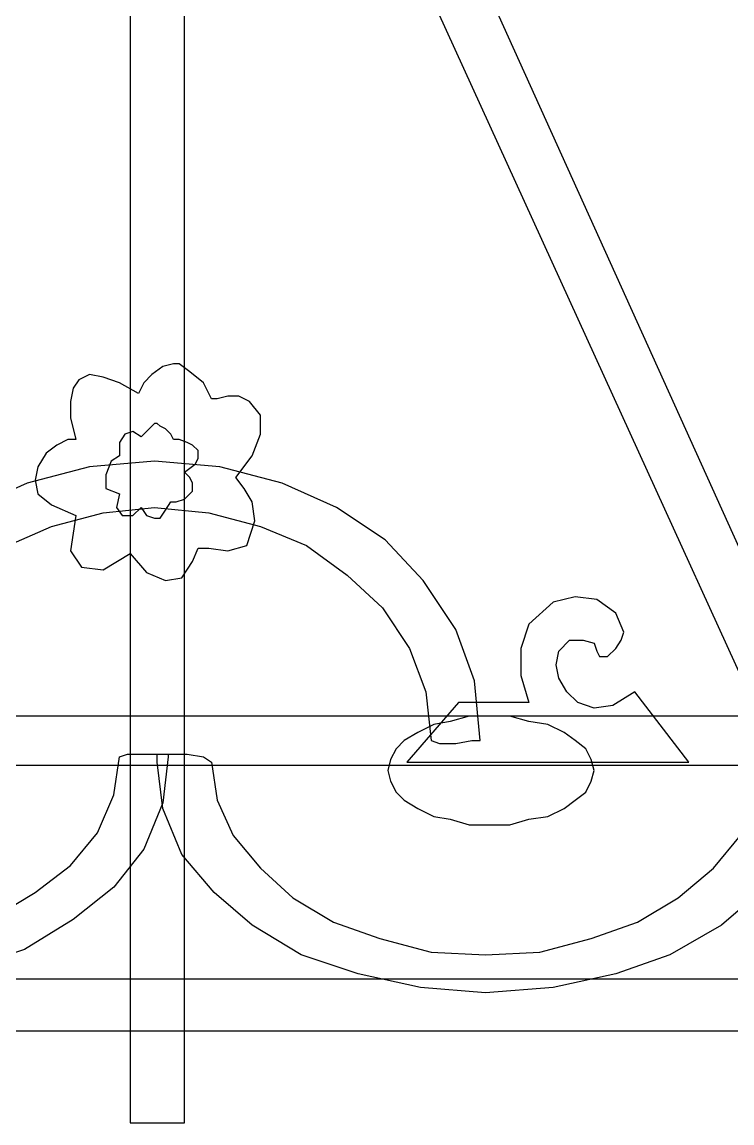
# Model space of a CAD drawing. Header units: centimetres. Extents: x -54 to 52, y -47 to 8.
# Drawn here: x -4.64 to 12.85, y -46.63 to -19.52 of the extents above; entities that cross this region are included whole.
import ezdxf

# ---------------------------------------------------------------- set-up
doc = ezdxf.new("R2010")
doc.units = ezdxf.units.CM
doc.header["$MEASUREMENT"] = 0
doc.layers.add('layer 1', color=7, linetype='Continuous')

msp = doc.modelspace()

# ---------------------------------------------------------------- linework, layer by layer
at = {"layer": 'layer 1', "color": 108}
for points, knots in [([(-1.97145, 4.92464), (-1.97145, 4.92464), (-0.63579, 4.92464), (-0.63579, 4.92464), (-0.63579, 4.92464), (-0.63579, 4.92464), (-0.63579, -46.63195), (-0.63579, -46.63195), (-0.63579, -46.63195), (-0.63579, -46.63195), (-1.97145, -46.63195), (-1.97145, -46.63195), (-1.97145, -46.63195), (-1.97145, -46.63195), (-1.97145, 4.92464), (-1.97145, 4.92464)], [0, 0, 0, 0, 0.25, 0.25, 0.25, 0.25, 0.5, 0.5, 0.5, 0.5, 0.75, 0.75, 0.75, 0.75, 1, 1, 1, 1]), ([(-1.57075, -4.69213), (-1.57075, -4.69213), (-2.83963, -4.22465), (-2.83963, -4.22465), (-2.83963, -4.22465), (-2.83963, -4.22465), (-17.66549, -36.94839), (-17.66549, -36.94839), (-17.66549, -36.94839), (-17.66549, -36.94839), (-16.39661, -37.34909), (-16.39661, -37.34909), (-16.39661, -37.34909), (-16.39661, -37.34909), (-1.57075, -4.69213), (-1.57075, -4.69213)], [0, 0, 0, 0, 0.25, 0.25, 0.25, 0.25, 0.5, 0.5, 0.5, 0.5, 0.75, 0.75, 0.75, 0.75, 1, 1, 1, 1]), ([(-1.10327, -4.55857), (-1.10327, -4.55857), (0.2324, -4.15787), (0.2324, -4.15787), (0.2324, -4.15787), (0.2324, -4.15787), (14.99147, -36.81482), (14.99147, -36.81482), (14.99147, -36.81482), (14.99147, -36.81482), (13.78937, -37.21552), (13.78937, -37.21552), (13.78937, -37.21552), (13.78937, -37.21552), (-1.10327, -4.55857), (-1.10327, -4.55857)], [0, 0, 0, 0, 0.25, 0.25, 0.25, 0.25, 0.5, 0.5, 0.5, 0.5, 0.75, 0.75, 0.75, 0.75, 1, 1, 1, 1]), ([(0.63309, -30.73756), (0.63309, -30.73756), (0.83344, -31.00469), (0.83344, -31.00469), (0.83344, -31.00469), (0.83344, -31.00469), (1.03379, -31.33861), (1.03379, -31.33861), (1.03379, -31.33861), (1.03379, -31.33861), (1.10058, -31.80609), (1.10058, -31.80609), (1.10058, -31.80609), (1.10058, -31.80609), (0.90023, -32.40714), (0.90023, -32.40714), (0.90023, -32.40714), (0.90023, -32.40714), (0.43275, -32.5407), (0.43275, -32.5407), (0.43275, -32.5407), (0.43275, -32.5407), (-0.03474, -32.47392), (-0.03474, -32.47392), (-0.03474, -32.47392), (-0.03474, -32.47392), (-0.30187, -32.47392), (-0.30187, -32.47392), (-0.30187, -32.47392), (-0.30187, -32.47392), (-0.43544, -32.80783), (-0.43544, -32.80783), (-0.43544, -32.80783), (-0.43544, -32.80783), (-0.70257, -33.20853), (-0.70257, -33.20853), (-0.70257, -33.20853), (-0.70257, -33.20853), (-1.10327, -33.27532), (-1.10327, -33.27532), (-1.10327, -33.27532), (-1.10327, -33.27532), (-1.57075, -33.07497), (-1.57075, -33.07497), (-1.57075, -33.07497), (-1.57075, -33.07497), (-1.97145, -32.60749), (-1.97145, -32.60749), (-1.97145, -32.60749), (-1.97145, -32.60749), (-2.63928, -33.00818), (-2.63928, -33.00818), (-2.63928, -33.00818), (-2.63928, -33.00818), (-3.17354, -32.9414), (-3.17354, -32.9414), (-3.17354, -32.9414), (-3.17354, -32.9414), (-3.44068, -32.5407), (-3.44068, -32.5407), (-3.44068, -32.5407), (-3.44068, -32.5407), (-3.30711, -31.67252), (-3.30711, -31.67252), (-3.30711, -31.67252), (-3.30711, -31.67252), (-3.90816, -31.40539), (-3.90816, -31.40539), (-3.90816, -31.40539), (-3.90816, -31.40539), (-4.24207, -31.13826), (-4.24207, -31.13826), (-4.24207, -31.13826), (-4.24207, -31.13826), (-4.30886, -30.80434), (-4.30886, -30.80434), (-4.30886, -30.80434), (-4.30886, -30.80434), (-4.24207, -30.47042), (-4.24207, -30.47042), (-4.24207, -30.47042), (-4.24207, -30.47042), (-4.04173, -30.13651), (-4.04173, -30.13651), (-4.04173, -30.13651), (-4.04173, -30.13651), (-3.77459, -29.93616), (-3.77459, -29.93616), (-3.77459, -29.93616), (-3.77459, -29.93616), (-3.50746, -29.80259), (-3.50746, -29.80259), (-3.50746, -29.80259), (-3.50746, -29.80259), (-3.30711, -29.80259), (-3.30711, -29.80259), (-3.30711, -29.80259), (-3.30711, -29.80259), (-3.44068, -29.26833), (-3.44068, -29.26833), (-3.44068, -29.26833), (-3.44068, -29.26833), (-3.44068, -28.86763), (-3.44068, -28.86763), (-3.44068, -28.86763), (-3.44068, -28.86763), (-3.37389, -28.53371), (-3.37389, -28.53371), (-3.37389, -28.53371), (-3.37389, -28.53371), (-3.24033, -28.33336), (-3.24033, -28.33336), (-3.24033, -28.33336), (-3.24033, -28.33336), (-2.9732, -28.1998), (-2.9732, -28.1998), (-2.9732, -28.1998), (-2.9732, -28.1998), (-2.63928, -28.26658), (-2.63928, -28.26658), (-2.63928, -28.26658), (-2.63928, -28.26658), (-2.23858, -28.40015), (-2.23858, -28.40015), (-2.23858, -28.40015), (-2.23858, -28.40015), (-1.7711, -28.66728), (-1.7711, -28.66728), (-1.7711, -28.66728), (-1.7711, -28.66728), (-1.63753, -28.40015), (-1.63753, -28.40015), (-1.63753, -28.40015), (-1.63753, -28.40015), (-1.43718, -28.1998), (-1.43718, -28.1998), (-1.43718, -28.1998), (-1.43718, -28.1998), (-1.17005, -27.99945), (-1.17005, -27.99945), (-1.17005, -27.99945), (-1.17005, -27.99945), (-0.90292, -27.93267), (-0.90292, -27.93267), (-0.90292, -27.93267), (-0.90292, -27.93267), (-0.76935, -27.93267), (-0.76935, -27.93267), (-0.76935, -27.93267), (-0.76935, -27.93267), (-0.50222, -28.13301), (-0.50222, -28.13301), (-0.50222, -28.13301), (-0.50222, -28.13301), (-0.1683, -28.40015), (-0.1683, -28.40015), (-0.1683, -28.40015), (-0.1683, -28.40015), (0.03205, -28.80085), (0.03205, -28.80085), (0.03205, -28.80085), (0.03205, -28.80085), (0.16561, -28.80085), (0.16561, -28.80085), (0.16561, -28.80085), (0.16561, -28.80085), (0.43275, -28.73406), (0.43275, -28.73406), (0.43275, -28.73406), (0.43275, -28.73406), (0.69988, -28.73406), (0.69988, -28.73406), (0.69988, -28.73406), (0.69988, -28.73406), (0.96701, -28.86763), (0.96701, -28.86763), (0.96701, -28.86763), (0.96701, -28.86763), (1.23414, -29.20155), (1.23414, -29.20155), (1.23414, -29.20155), (1.23414, -29.20155), (1.23414, -29.66903), (1.23414, -29.66903), (1.23414, -29.66903), (1.23414, -29.66903), (1.03379, -30.20329), (1.03379, -30.20329), (1.03379, -30.20329), (1.03379, -30.20329), (0.63309, -30.73756), (0.63309, -30.73756)], [0, 0, 0, 0, 0.02083333, 0.02083333, 0.02083333, 0.02083333, 0.04166667, 0.04166667, 0.04166667, 0.04166667, 0.0625, 0.0625, 0.0625, 0.0625, 0.08333333, 0.08333333, 0.08333333, 0.08333333, 0.10416667, 0.10416667, 0.10416667, 0.10416667, 0.125, 0.125, 0.125, 0.125, 0.14583333, 0.14583333, 0.14583333, 0.14583333, 0.16666667, 0.16666667, 0.16666667, 0.16666667, 0.1875, 0.1875, 0.1875, 0.1875, 0.20833333, 0.20833333, 0.20833333, 0.20833333, 0.22916667, 0.22916667, 0.22916667, 0.22916667, 0.25, 0.25, 0.25, 0.25, 0.27083333, 0.27083333, 0.27083333, 0.27083333, 0.29166667, 0.29166667, 0.29166667, 0.29166667, 0.3125, 0.3125, 0.3125, 0.3125, 0.33333333, 0.33333333, 0.33333333, 0.33333333, 0.35416667, 0.35416667, 0.35416667, 0.35416667, 0.375, 0.375, 0.375, 0.375, 0.39583333, 0.39583333, 0.39583333, 0.39583333, 0.41666667, 0.41666667, 0.41666667, 0.41666667, 0.4375, 0.4375, 0.4375, 0.4375, 0.45833333, 0.45833333, 0.45833333, 0.45833333, 0.47916667, 0.47916667, 0.47916667, 0.47916667, 0.5, 0.5, 0.5, 0.5, 0.52083333, 0.52083333, 0.52083333, 0.52083333, 0.54166667, 0.54166667, 0.54166667, 0.54166667, 0.5625, 0.5625, 0.5625, 0.5625, 0.58333333, 0.58333333, 0.58333333, 0.58333333, 0.60416667, 0.60416667, 0.60416667, 0.60416667, 0.625, 0.625, 0.625, 0.625, 0.64583333, 0.64583333, 0.64583333, 0.64583333, 0.66666667, 0.66666667, 0.66666667, 0.66666667, 0.6875, 0.6875, 0.6875, 0.6875, 0.70833333, 0.70833333, 0.70833333, 0.70833333, 0.72916667, 0.72916667, 0.72916667, 0.72916667, 0.75, 0.75, 0.75, 0.75, 0.77083333, 0.77083333, 0.77083333, 0.77083333, 0.79166667, 0.79166667, 0.79166667, 0.79166667, 0.8125, 0.8125, 0.8125, 0.8125, 0.83333333, 0.83333333, 0.83333333, 0.83333333, 0.85416667, 0.85416667, 0.85416667, 0.85416667, 0.875, 0.875, 0.875, 0.875, 0.89583333, 0.89583333, 0.89583333, 0.89583333, 0.91666667, 0.91666667, 0.91666667, 0.91666667, 0.9375, 0.9375, 0.9375, 0.9375, 0.95833333, 0.95833333, 0.95833333, 0.95833333, 0.97916667, 0.97916667, 0.97916667, 0.97916667, 1, 1, 1, 1]), ([(-1.3704, -30.33686), (-1.3704, -30.33686), (0.2324, -30.47042), (0.2324, -30.47042), (0.2324, -30.47042), (0.2324, -30.47042), (1.76841, -30.87112), (1.76841, -30.87112), (1.76841, -30.87112), (1.76841, -30.87112), (3.10407, -31.47217), (3.10407, -31.47217), (3.10407, -31.47217), (3.10407, -31.47217), (4.30617, -32.27357), (4.30617, -32.27357), (4.30617, -32.27357), (4.30617, -32.27357), (5.24113, -33.27532), (5.24113, -33.27532), (5.24113, -33.27532), (5.24113, -33.27532), (6.04253, -34.47741), (6.04253, -34.47741), (6.04253, -34.47741), (6.04253, -34.47741), (6.51001, -35.74629), (6.51001, -35.74629), (6.51001, -35.74629), (6.51001, -35.74629), (6.64358, -37.21552), (6.64358, -37.21552), (6.64358, -37.21552), (6.64358, -37.21552), (6.64358, -37.21552), (6.64358, -37.21552), (6.64358, -37.21552), (6.64358, -37.21552), (6.64358, -37.21552), (6.64358, -37.21552), (6.64358, -37.21552), (6.64358, -37.21552), (6.64358, -37.21552), (6.64358, -37.21552), (6.64358, -37.21552), (6.64358, -37.21552), (6.64358, -37.21552), (6.64358, -37.21552), (6.64358, -37.21552), (6.64358, -37.21552), (6.44323, -37.21552), (6.44323, -37.21552), (6.44323, -37.21552), (6.44323, -37.21552), (6.04253, -37.28231), (6.04253, -37.28231), (6.04253, -37.28231), (6.04253, -37.28231), (5.64183, -37.28231), (5.64183, -37.28231), (5.64183, -37.28231), (5.64183, -37.28231), (5.44148, -37.21552), (5.44148, -37.21552), (5.44148, -37.21552), (5.44148, -37.21552), (5.30791, -36.01343), (5.30791, -36.01343), (5.30791, -36.01343), (5.30791, -36.01343), (4.90722, -34.9449), (4.90722, -34.9449), (4.90722, -34.9449), (4.90722, -34.9449), (4.23938, -33.94315), (4.23938, -33.94315), (4.23938, -33.94315), (4.23938, -33.94315), (3.3712, -33.14175), (3.3712, -33.14175), (3.3712, -33.14175), (3.3712, -33.14175), (2.36946, -32.40714), (2.36946, -32.40714), (2.36946, -32.40714), (2.36946, -32.40714), (1.23414, -31.93965), (1.23414, -31.93965), (1.23414, -31.93965), (1.23414, -31.93965), (-0.03474, -31.60574), (-0.03474, -31.60574), (-0.03474, -31.60574), (-0.03474, -31.60574), (-1.3704, -31.47217), (-1.3704, -31.47217), (-1.3704, -31.47217), (-1.3704, -31.47217), (-2.63928, -31.60574), (-2.63928, -31.60574), (-2.63928, -31.60574), (-2.63928, -31.60574), (-3.90816, -31.93965), (-3.90816, -31.93965), (-3.90816, -31.93965), (-3.90816, -31.93965), (-4.97669, -32.40714), (-4.97669, -32.40714), (-4.97669, -32.40714), (-4.97669, -32.40714), (-5.97844, -33.14175), (-5.97844, -33.14175), (-5.97844, -33.14175), (-5.97844, -33.14175), (-6.84662, -33.94315), (-6.84662, -33.94315), (-6.84662, -33.94315), (-6.84662, -33.94315), (-7.51445, -34.9449), (-7.51445, -34.9449), (-7.51445, -34.9449), (-7.51445, -34.9449), (-7.91515, -36.01343), (-7.91515, -36.01343), (-7.91515, -36.01343), (-7.91515, -36.01343), (-8.04871, -37.21552), (-8.04871, -37.21552), (-8.04871, -37.21552), (-8.04871, -37.21552), (-8.24906, -37.28231), (-8.24906, -37.28231), (-8.24906, -37.28231), (-8.24906, -37.28231), (-8.71655, -37.34909), (-8.71655, -37.34909), (-8.71655, -37.34909), (-8.71655, -37.34909), (-9.11724, -37.34909), (-9.11724, -37.34909), (-9.11724, -37.34909), (-9.11724, -37.34909), (-9.38438, -37.34909), (-9.38438, -37.34909), (-9.38438, -37.34909), (-9.38438, -37.34909), (-9.38438, -37.28231), (-9.38438, -37.28231), (-9.38438, -37.28231), (-9.38438, -37.28231), (-9.38438, -37.21552), (-9.38438, -37.21552), (-9.38438, -37.21552), (-9.38438, -37.21552), (-9.38438, -37.21552), (-9.38438, -37.21552), (-9.38438, -37.21552), (-9.38438, -37.21552), (-9.38438, -37.21552), (-9.38438, -37.21552), (-9.38438, -37.21552), (-9.38438, -37.21552), (-9.25081, -35.74629), (-9.25081, -35.74629), (-9.25081, -35.74629), (-9.25081, -35.74629), (-8.78333, -34.47741), (-8.78333, -34.47741), (-8.78333, -34.47741), (-8.78333, -34.47741), (-7.98193, -33.27532), (-7.98193, -33.27532), (-7.98193, -33.27532), (-7.98193, -33.27532), (-7.04697, -32.27357), (-7.04697, -32.27357), (-7.04697, -32.27357), (-7.04697, -32.27357), (-5.84487, -31.47217), (-5.84487, -31.47217), (-5.84487, -31.47217), (-5.84487, -31.47217), (-4.50921, -30.87112), (-4.50921, -30.87112), (-4.50921, -30.87112), (-4.50921, -30.87112), (-2.9732, -30.47042), (-2.9732, -30.47042), (-2.9732, -30.47042), (-2.9732, -30.47042), (-1.3704, -30.33686), (-1.3704, -30.33686)], [0, 0, 0, 0, 0.02083333, 0.02083333, 0.02083333, 0.02083333, 0.04166667, 0.04166667, 0.04166667, 0.04166667, 0.0625, 0.0625, 0.0625, 0.0625, 0.08333333, 0.08333333, 0.08333333, 0.08333333, 0.10416667, 0.10416667, 0.10416667, 0.10416667, 0.125, 0.125, 0.125, 0.125, 0.14583333, 0.14583333, 0.14583333, 0.14583333, 0.16666667, 0.16666667, 0.16666667, 0.16666667, 0.1875, 0.1875, 0.1875, 0.1875, 0.20833333, 0.20833333, 0.20833333, 0.20833333, 0.22916667, 0.22916667, 0.22916667, 0.22916667, 0.25, 0.25, 0.25, 0.25, 0.27083333, 0.27083333, 0.27083333, 0.27083333, 0.29166667, 0.29166667, 0.29166667, 0.29166667, 0.3125, 0.3125, 0.3125, 0.3125, 0.33333333, 0.33333333, 0.33333333, 0.33333333, 0.35416667, 0.35416667, 0.35416667, 0.35416667, 0.375, 0.375, 0.375, 0.375, 0.39583333, 0.39583333, 0.39583333, 0.39583333, 0.41666667, 0.41666667, 0.41666667, 0.41666667, 0.4375, 0.4375, 0.4375, 0.4375, 0.45833333, 0.45833333, 0.45833333, 0.45833333, 0.47916667, 0.47916667, 0.47916667, 0.47916667, 0.5, 0.5, 0.5, 0.5, 0.52083333, 0.52083333, 0.52083333, 0.52083333, 0.54166667, 0.54166667, 0.54166667, 0.54166667, 0.5625, 0.5625, 0.5625, 0.5625, 0.58333333, 0.58333333, 0.58333333, 0.58333333, 0.60416667, 0.60416667, 0.60416667, 0.60416667, 0.625, 0.625, 0.625, 0.625, 0.64583333, 0.64583333, 0.64583333, 0.64583333, 0.66666667, 0.66666667, 0.66666667, 0.66666667, 0.6875, 0.6875, 0.6875, 0.6875, 0.70833333, 0.70833333, 0.70833333, 0.70833333, 0.72916667, 0.72916667, 0.72916667, 0.72916667, 0.75, 0.75, 0.75, 0.75, 0.77083333, 0.77083333, 0.77083333, 0.77083333, 0.79166667, 0.79166667, 0.79166667, 0.79166667, 0.8125, 0.8125, 0.8125, 0.8125, 0.83333333, 0.83333333, 0.83333333, 0.83333333, 0.85416667, 0.85416667, 0.85416667, 0.85416667, 0.875, 0.875, 0.875, 0.875, 0.89583333, 0.89583333, 0.89583333, 0.89583333, 0.91666667, 0.91666667, 0.91666667, 0.91666667, 0.9375, 0.9375, 0.9375, 0.9375, 0.95833333, 0.95833333, 0.95833333, 0.95833333, 0.97916667, 0.97916667, 0.97916667, 0.97916667, 1, 1, 1, 1]), ([(4.84043, -37.74979), (4.84043, -37.74979), (6.10931, -36.28056), (6.10931, -36.28056), (6.10931, -36.28056), (6.10931, -36.28056), (7.84567, -36.28056), (7.84567, -36.28056), (7.84567, -36.28056), (7.84567, -36.28056), (7.64532, -35.61273), (7.64532, -35.61273), (7.64532, -35.61273), (7.64532, -35.61273), (7.64532, -34.9449), (7.64532, -34.9449), (7.64532, -34.9449), (7.64532, -34.9449), (7.84567, -34.34385), (7.84567, -34.34385), (7.84567, -34.34385), (7.84567, -34.34385), (8.44672, -33.80958), (8.44672, -33.80958), (8.44672, -33.80958), (8.44672, -33.80958), (8.98099, -33.67602), (8.98099, -33.67602), (8.98099, -33.67602), (8.98099, -33.67602), (9.51525, -33.7428), (9.51525, -33.7428), (9.51525, -33.7428), (9.51525, -33.7428), (9.98273, -34.07671), (9.98273, -34.07671), (9.98273, -34.07671), (9.98273, -34.07671), (10.18308, -34.5442), (10.18308, -34.5442), (10.18308, -34.5442), (10.18308, -34.5442), (10.1163, -34.74455), (10.1163, -34.74455), (10.1163, -34.74455), (10.1163, -34.74455), (9.98273, -34.9449), (9.98273, -34.9449), (9.98273, -34.9449), (9.98273, -34.9449), (9.78239, -35.14524), (9.78239, -35.14524), (9.78239, -35.14524), (9.78239, -35.14524), (9.58204, -35.14524), (9.58204, -35.14524), (9.58204, -35.14524), (9.58204, -35.14524), (9.51525, -35.01168), (9.51525, -35.01168), (9.51525, -35.01168), (9.51525, -35.01168), (9.44847, -34.81133), (9.44847, -34.81133), (9.44847, -34.81133), (9.44847, -34.81133), (9.18134, -34.74455), (9.18134, -34.74455), (9.18134, -34.74455), (9.18134, -34.74455), (8.84742, -34.74455), (8.84742, -34.74455), (8.84742, -34.74455), (8.84742, -34.74455), (8.58029, -35.01168), (8.58029, -35.01168), (8.58029, -35.01168), (8.58029, -35.01168), (8.51351, -35.34559), (8.51351, -35.34559), (8.51351, -35.34559), (8.51351, -35.34559), (8.58029, -35.67951), (8.58029, -35.67951), (8.58029, -35.67951), (8.58029, -35.67951), (8.78064, -36.01343), (8.78064, -36.01343), (8.78064, -36.01343), (8.78064, -36.01343), (9.04777, -36.28056), (9.04777, -36.28056), (9.04777, -36.28056), (9.04777, -36.28056), (9.44847, -36.41412), (9.44847, -36.41412), (9.44847, -36.41412), (9.44847, -36.41412), (9.91595, -36.34734), (9.91595, -36.34734), (9.91595, -36.34734), (9.91595, -36.34734), (10.45022, -36.01343), (10.45022, -36.01343), (10.45022, -36.01343), (10.45022, -36.01343), (11.78588, -37.74979), (11.78588, -37.74979), (11.78588, -37.74979), (11.78588, -37.74979), (4.84043, -37.74979), (4.84043, -37.74979)], [0, 0, 0, 0, 0.03571429, 0.03571429, 0.03571429, 0.03571429, 0.07142857, 0.07142857, 0.07142857, 0.07142857, 0.10714286, 0.10714286, 0.10714286, 0.10714286, 0.14285714, 0.14285714, 0.14285714, 0.14285714, 0.17857143, 0.17857143, 0.17857143, 0.17857143, 0.21428571, 0.21428571, 0.21428571, 0.21428571, 0.25, 0.25, 0.25, 0.25, 0.28571429, 0.28571429, 0.28571429, 0.28571429, 0.32142857, 0.32142857, 0.32142857, 0.32142857, 0.35714286, 0.35714286, 0.35714286, 0.35714286, 0.39285714, 0.39285714, 0.39285714, 0.39285714, 0.42857143, 0.42857143, 0.42857143, 0.42857143, 0.46428571, 0.46428571, 0.46428571, 0.46428571, 0.5, 0.5, 0.5, 0.5, 0.53571429, 0.53571429, 0.53571429, 0.53571429, 0.57142857, 0.57142857, 0.57142857, 0.57142857, 0.60714286, 0.60714286, 0.60714286, 0.60714286, 0.64285714, 0.64285714, 0.64285714, 0.64285714, 0.67857143, 0.67857143, 0.67857143, 0.67857143, 0.71428571, 0.71428571, 0.71428571, 0.71428571, 0.75, 0.75, 0.75, 0.75, 0.78571429, 0.78571429, 0.78571429, 0.78571429, 0.82142857, 0.82142857, 0.82142857, 0.82142857, 0.85714286, 0.85714286, 0.85714286, 0.85714286, 0.89285714, 0.89285714, 0.89285714, 0.89285714, 0.92857143, 0.92857143, 0.92857143, 0.92857143, 0.96428571, 0.96428571, 0.96428571, 0.96428571, 1, 1, 1, 1]), ([(-49.52105, -36.61447), (-49.52105, -36.61447), (47.64843, -36.61447), (47.64843, -36.61447), (47.64843, -36.61447), (47.64843, -36.61447), (47.64843, -37.81657), (47.64843, -37.81657), (47.64843, -37.81657), (47.64843, -37.81657), (-49.52105, -37.81657), (-49.52105, -37.81657), (-49.52105, -37.81657), (-49.52105, -37.81657), (-49.52105, -36.61447), (-49.52105, -36.61447)], [0, 0, 0, 0, 0.25, 0.25, 0.25, 0.25, 0.5, 0.5, 0.5, 0.5, 0.75, 0.75, 0.75, 0.75, 1, 1, 1, 1]), ([(6.84393, -36.61447), (6.84393, -36.61447), (7.37819, -36.61447), (7.37819, -36.61447), (7.37819, -36.61447), (7.37819, -36.61447), (7.84567, -36.74804), (7.84567, -36.74804), (7.84567, -36.74804), (7.84567, -36.74804), (8.31316, -36.81482), (8.31316, -36.81482), (8.31316, -36.81482), (8.31316, -36.81482), (8.71386, -37.01517), (8.71386, -37.01517), (8.71386, -37.01517), (8.71386, -37.01517), (8.98099, -37.21552), (8.98099, -37.21552), (8.98099, -37.21552), (8.98099, -37.21552), (9.24812, -37.41587), (9.24812, -37.41587), (9.24812, -37.41587), (9.24812, -37.41587), (9.38169, -37.683), (9.38169, -37.683), (9.38169, -37.683), (9.38169, -37.683), (9.44847, -37.95014), (9.44847, -37.95014), (9.44847, -37.95014), (9.44847, -37.95014), (9.38169, -38.21727), (9.38169, -38.21727), (9.38169, -38.21727), (9.38169, -38.21727), (9.24812, -38.4844), (9.24812, -38.4844), (9.24812, -38.4844), (9.24812, -38.4844), (8.98099, -38.68475), (8.98099, -38.68475), (8.98099, -38.68475), (8.98099, -38.68475), (8.71386, -38.8851), (8.71386, -38.8851), (8.71386, -38.8851), (8.71386, -38.8851), (8.31316, -39.08545), (8.31316, -39.08545), (8.31316, -39.08545), (8.31316, -39.08545), (7.84567, -39.15223), (7.84567, -39.15223), (7.84567, -39.15223), (7.84567, -39.15223), (7.37819, -39.2858), (7.37819, -39.2858), (7.37819, -39.2858), (7.37819, -39.2858), (6.84393, -39.2858), (6.84393, -39.2858), (6.84393, -39.2858), (6.84393, -39.2858), (6.37644, -39.2858), (6.37644, -39.2858), (6.37644, -39.2858), (6.37644, -39.2858), (5.90896, -39.15223), (5.90896, -39.15223), (5.90896, -39.15223), (5.90896, -39.15223), (5.50826, -39.08545), (5.50826, -39.08545), (5.50826, -39.08545), (5.50826, -39.08545), (5.10757, -38.8851), (5.10757, -38.8851), (5.10757, -38.8851), (5.10757, -38.8851), (4.77365, -38.68475), (4.77365, -38.68475), (4.77365, -38.68475), (4.77365, -38.68475), (4.5733, -38.4844), (4.5733, -38.4844), (4.5733, -38.4844), (4.5733, -38.4844), (4.43973, -38.21727), (4.43973, -38.21727), (4.43973, -38.21727), (4.43973, -38.21727), (4.37295, -37.95014), (4.37295, -37.95014), (4.37295, -37.95014), (4.37295, -37.95014), (4.43973, -37.683), (4.43973, -37.683), (4.43973, -37.683), (4.43973, -37.683), (4.5733, -37.41587), (4.5733, -37.41587), (4.5733, -37.41587), (4.5733, -37.41587), (4.77365, -37.21552), (4.77365, -37.21552), (4.77365, -37.21552), (4.77365, -37.21552), (5.10757, -37.01517), (5.10757, -37.01517), (5.10757, -37.01517), (5.10757, -37.01517), (5.50826, -36.81482), (5.50826, -36.81482), (5.50826, -36.81482), (5.50826, -36.81482), (5.90896, -36.74804), (5.90896, -36.74804), (5.90896, -36.74804), (5.90896, -36.74804), (6.37644, -36.61447), (6.37644, -36.61447), (6.37644, -36.61447), (6.37644, -36.61447), (6.84393, -36.61447), (6.84393, -36.61447)], [0, 0, 0, 0, 0.03125, 0.03125, 0.03125, 0.03125, 0.0625, 0.0625, 0.0625, 0.0625, 0.09375, 0.09375, 0.09375, 0.09375, 0.125, 0.125, 0.125, 0.125, 0.15625, 0.15625, 0.15625, 0.15625, 0.1875, 0.1875, 0.1875, 0.1875, 0.21875, 0.21875, 0.21875, 0.21875, 0.25, 0.25, 0.25, 0.25, 0.28125, 0.28125, 0.28125, 0.28125, 0.3125, 0.3125, 0.3125, 0.3125, 0.34375, 0.34375, 0.34375, 0.34375, 0.375, 0.375, 0.375, 0.375, 0.40625, 0.40625, 0.40625, 0.40625, 0.4375, 0.4375, 0.4375, 0.4375, 0.46875, 0.46875, 0.46875, 0.46875, 0.5, 0.5, 0.5, 0.5, 0.53125, 0.53125, 0.53125, 0.53125, 0.5625, 0.5625, 0.5625, 0.5625, 0.59375, 0.59375, 0.59375, 0.59375, 0.625, 0.625, 0.625, 0.625, 0.65625, 0.65625, 0.65625, 0.65625, 0.6875, 0.6875, 0.6875, 0.6875, 0.71875, 0.71875, 0.71875, 0.71875, 0.75, 0.75, 0.75, 0.75, 0.78125, 0.78125, 0.78125, 0.78125, 0.8125, 0.8125, 0.8125, 0.8125, 0.84375, 0.84375, 0.84375, 0.84375, 0.875, 0.875, 0.875, 0.875, 0.90625, 0.90625, 0.90625, 0.90625, 0.9375, 0.9375, 0.9375, 0.9375, 0.96875, 0.96875, 0.96875, 0.96875, 1, 1, 1, 1]), ([(-9.18403, -43.29279), (-9.18403, -43.29279), (-7.51445, -43.15922), (-7.51445, -43.15922), (-7.51445, -43.15922), (-7.51445, -43.15922), (-5.97844, -42.82531), (-5.97844, -42.82531), (-5.97844, -42.82531), (-5.97844, -42.82531), (-4.57599, -42.35782), (-4.57599, -42.35782), (-4.57599, -42.35782), (-4.57599, -42.35782), (-3.37389, -41.62321), (-3.37389, -41.62321), (-3.37389, -41.62321), (-3.37389, -41.62321), (-2.37215, -40.82181), (-2.37215, -40.82181), (-2.37215, -40.82181), (-2.37215, -40.82181), (-1.63753, -39.88685), (-1.63753, -39.88685), (-1.63753, -39.88685), (-1.63753, -39.88685), (-1.17005, -38.75153), (-1.17005, -38.75153), (-1.17005, -38.75153), (-1.17005, -38.75153), (-1.03648, -37.61622), (-1.03648, -37.61622), (-1.03648, -37.61622), (-1.03648, -37.61622), (-1.03648, -37.54944), (-1.03648, -37.54944), (-1.03648, -37.54944), (-1.03648, -37.54944), (-1.03648, -37.54944), (-1.03648, -37.54944), (-1.03648, -37.54944), (-1.03648, -37.54944), (-1.03648, -37.54944), (-1.03648, -37.54944), (-1.03648, -37.54944), (-1.03648, -37.54944), (-1.03648, -37.54944), (-1.03648, -37.54944), (-1.03648, -37.54944), (-1.03648, -37.54944), (-1.23683, -37.54944), (-1.23683, -37.54944), (-1.23683, -37.54944), (-1.23683, -37.54944), (-1.63753, -37.54944), (-1.63753, -37.54944), (-1.63753, -37.54944), (-1.63753, -37.54944), (-2.03823, -37.54944), (-2.03823, -37.54944), (-2.03823, -37.54944), (-2.03823, -37.54944), (-2.23858, -37.61622), (-2.23858, -37.61622), (-2.23858, -37.61622), (-2.23858, -37.61622), (-2.37215, -38.55119), (-2.37215, -38.55119), (-2.37215, -38.55119), (-2.37215, -38.55119), (-2.77285, -39.48615), (-2.77285, -39.48615), (-2.77285, -39.48615), (-2.77285, -39.48615), (-3.44068, -40.28755), (-3.44068, -40.28755), (-3.44068, -40.28755), (-3.44068, -40.28755), (-4.30886, -40.95538), (-4.30886, -40.95538), (-4.30886, -40.95538), (-4.30886, -40.95538), (-5.31061, -41.55643), (-5.31061, -41.55643), (-5.31061, -41.55643), (-5.31061, -41.55643), (-6.5127, -41.95713), (-6.5127, -41.95713), (-6.5127, -41.95713), (-6.5127, -41.95713), (-7.78158, -42.29104), (-7.78158, -42.29104), (-7.78158, -42.29104), (-7.78158, -42.29104), (-9.18403, -42.35782), (-9.18403, -42.35782), (-9.18403, -42.35782), (-9.18403, -42.35782), (-10.51969, -42.29104), (-10.51969, -42.29104), (-10.51969, -42.29104), (-10.51969, -42.29104), (-11.78857, -41.95713), (-11.78857, -41.95713), (-11.78857, -41.95713), (-11.78857, -41.95713), (-12.99067, -41.55643), (-12.99067, -41.55643), (-12.99067, -41.55643), (-12.99067, -41.55643), (-13.99241, -40.95538), (-13.99241, -40.95538), (-13.99241, -40.95538), (-13.99241, -40.95538), (-14.86059, -40.28755), (-14.86059, -40.28755), (-14.86059, -40.28755), (-14.86059, -40.28755), (-15.52843, -39.48615), (-15.52843, -39.48615), (-15.52843, -39.48615), (-15.52843, -39.48615), (-15.99591, -38.55119), (-15.99591, -38.55119), (-15.99591, -38.55119), (-15.99591, -38.55119), (-16.12947, -37.61622), (-16.12947, -37.61622), (-16.12947, -37.61622), (-16.12947, -37.61622), (-16.32982, -37.54944), (-16.32982, -37.54944), (-16.32982, -37.54944), (-16.32982, -37.54944), (-16.73052, -37.48265), (-16.73052, -37.48265), (-16.73052, -37.48265), (-16.73052, -37.48265), (-17.198, -37.54944), (-17.198, -37.54944), (-17.198, -37.54944), (-17.198, -37.54944), (-17.46514, -37.54944), (-17.46514, -37.54944), (-17.46514, -37.54944), (-17.46514, -37.54944), (-17.46514, -37.54944), (-17.46514, -37.54944), (-17.46514, -37.54944), (-17.46514, -37.54944), (-17.46514, -37.54944), (-17.46514, -37.54944), (-17.46514, -37.54944), (-17.46514, -37.54944), (-17.46514, -37.54944), (-17.46514, -37.54944), (-17.46514, -37.54944), (-17.46514, -37.54944), (-17.46514, -37.61622), (-17.46514, -37.61622), (-17.46514, -37.61622), (-17.46514, -37.61622), (-17.26479, -38.75153), (-17.26479, -38.75153), (-17.26479, -38.75153), (-17.26479, -38.75153), (-16.79731, -39.88685), (-16.79731, -39.88685), (-16.79731, -39.88685), (-16.79731, -39.88685), (-15.99591, -40.82181), (-15.99591, -40.82181), (-15.99591, -40.82181), (-15.99591, -40.82181), (-14.99416, -41.62321), (-14.99416, -41.62321), (-14.99416, -41.62321), (-14.99416, -41.62321), (-13.79206, -42.35782), (-13.79206, -42.35782), (-13.79206, -42.35782), (-13.79206, -42.35782), (-12.38962, -42.82531), (-12.38962, -42.82531), (-12.38962, -42.82531), (-12.38962, -42.82531), (-10.85361, -43.15922), (-10.85361, -43.15922), (-10.85361, -43.15922), (-10.85361, -43.15922), (-9.18403, -43.29279), (-9.18403, -43.29279)], [0, 0, 0, 0, 0.02083333, 0.02083333, 0.02083333, 0.02083333, 0.04166667, 0.04166667, 0.04166667, 0.04166667, 0.0625, 0.0625, 0.0625, 0.0625, 0.08333333, 0.08333333, 0.08333333, 0.08333333, 0.10416667, 0.10416667, 0.10416667, 0.10416667, 0.125, 0.125, 0.125, 0.125, 0.14583333, 0.14583333, 0.14583333, 0.14583333, 0.16666667, 0.16666667, 0.16666667, 0.16666667, 0.1875, 0.1875, 0.1875, 0.1875, 0.20833333, 0.20833333, 0.20833333, 0.20833333, 0.22916667, 0.22916667, 0.22916667, 0.22916667, 0.25, 0.25, 0.25, 0.25, 0.27083333, 0.27083333, 0.27083333, 0.27083333, 0.29166667, 0.29166667, 0.29166667, 0.29166667, 0.3125, 0.3125, 0.3125, 0.3125, 0.33333333, 0.33333333, 0.33333333, 0.33333333, 0.35416667, 0.35416667, 0.35416667, 0.35416667, 0.375, 0.375, 0.375, 0.375, 0.39583333, 0.39583333, 0.39583333, 0.39583333, 0.41666667, 0.41666667, 0.41666667, 0.41666667, 0.4375, 0.4375, 0.4375, 0.4375, 0.45833333, 0.45833333, 0.45833333, 0.45833333, 0.47916667, 0.47916667, 0.47916667, 0.47916667, 0.5, 0.5, 0.5, 0.5, 0.52083333, 0.52083333, 0.52083333, 0.52083333, 0.54166667, 0.54166667, 0.54166667, 0.54166667, 0.5625, 0.5625, 0.5625, 0.5625, 0.58333333, 0.58333333, 0.58333333, 0.58333333, 0.60416667, 0.60416667, 0.60416667, 0.60416667, 0.625, 0.625, 0.625, 0.625, 0.64583333, 0.64583333, 0.64583333, 0.64583333, 0.66666667, 0.66666667, 0.66666667, 0.66666667, 0.6875, 0.6875, 0.6875, 0.6875, 0.70833333, 0.70833333, 0.70833333, 0.70833333, 0.72916667, 0.72916667, 0.72916667, 0.72916667, 0.75, 0.75, 0.75, 0.75, 0.77083333, 0.77083333, 0.77083333, 0.77083333, 0.79166667, 0.79166667, 0.79166667, 0.79166667, 0.8125, 0.8125, 0.8125, 0.8125, 0.83333333, 0.83333333, 0.83333333, 0.83333333, 0.85416667, 0.85416667, 0.85416667, 0.85416667, 0.875, 0.875, 0.875, 0.875, 0.89583333, 0.89583333, 0.89583333, 0.89583333, 0.91666667, 0.91666667, 0.91666667, 0.91666667, 0.9375, 0.9375, 0.9375, 0.9375, 0.95833333, 0.95833333, 0.95833333, 0.95833333, 0.97916667, 0.97916667, 0.97916667, 0.97916667, 1, 1, 1, 1]), ([(6.77714, -43.42635), (6.77714, -43.42635), (8.44672, -43.29279), (8.44672, -43.29279), (8.44672, -43.29279), (8.44672, -43.29279), (9.98273, -42.95887), (9.98273, -42.95887), (9.98273, -42.95887), (9.98273, -42.95887), (11.3184, -42.49139), (11.3184, -42.49139), (11.3184, -42.49139), (11.3184, -42.49139), (12.58728, -41.75678), (12.58728, -41.75678), (12.58728, -41.75678), (12.58728, -41.75678), (13.52224, -40.95538), (13.52224, -40.95538), (13.52224, -40.95538), (13.52224, -40.95538), (14.32364, -40.02041), (14.32364, -40.02041), (14.32364, -40.02041), (14.32364, -40.02041), (14.79112, -38.8851), (14.79112, -38.8851), (14.79112, -38.8851), (14.79112, -38.8851), (14.92469, -37.74979), (14.92469, -37.74979), (14.92469, -37.74979), (14.92469, -37.74979), (14.92469, -37.74979), (14.92469, -37.74979), (14.92469, -37.74979), (14.92469, -37.74979), (14.92469, -37.683), (14.92469, -37.683), (14.92469, -37.683), (14.92469, -37.683), (14.92469, -37.61622), (14.92469, -37.61622), (14.92469, -37.61622), (14.92469, -37.61622), (14.92469, -37.61622), (14.92469, -37.61622), (14.92469, -37.61622), (14.92469, -37.61622), (14.65755, -37.61622), (14.65755, -37.61622), (14.65755, -37.61622), (14.65755, -37.61622), (14.25686, -37.61622), (14.25686, -37.61622), (14.25686, -37.61622), (14.25686, -37.61622), (13.78937, -37.61622), (13.78937, -37.61622), (13.78937, -37.61622), (13.78937, -37.61622), (13.58902, -37.74979), (13.58902, -37.74979), (13.58902, -37.74979), (13.58902, -37.74979), (13.45546, -38.68475), (13.45546, -38.68475), (13.45546, -38.68475), (13.45546, -38.68475), (13.05476, -39.55293), (13.05476, -39.55293), (13.05476, -39.55293), (13.05476, -39.55293), (12.38693, -40.35433), (12.38693, -40.35433), (12.38693, -40.35433), (12.38693, -40.35433), (11.51875, -41.08894), (11.51875, -41.08894), (11.51875, -41.08894), (11.51875, -41.08894), (10.517, -41.68999), (10.517, -41.68999), (10.517, -41.68999), (10.517, -41.68999), (9.38169, -42.09069), (9.38169, -42.09069), (9.38169, -42.09069), (9.38169, -42.09069), (8.11281, -42.42461), (8.11281, -42.42461), (8.11281, -42.42461), (8.11281, -42.42461), (6.77714, -42.49139), (6.77714, -42.49139), (6.77714, -42.49139), (6.77714, -42.49139), (5.44148, -42.42461), (5.44148, -42.42461), (5.44148, -42.42461), (5.44148, -42.42461), (4.1726, -42.09069), (4.1726, -42.09069), (4.1726, -42.09069), (4.1726, -42.09069), (3.03729, -41.68999), (3.03729, -41.68999), (3.03729, -41.68999), (3.03729, -41.68999), (2.03554, -41.08894), (2.03554, -41.08894), (2.03554, -41.08894), (2.03554, -41.08894), (1.23414, -40.35433), (1.23414, -40.35433), (1.23414, -40.35433), (1.23414, -40.35433), (0.56631, -39.55293), (0.56631, -39.55293), (0.56631, -39.55293), (0.56631, -39.55293), (0.16561, -38.68475), (0.16561, -38.68475), (0.16561, -38.68475), (0.16561, -38.68475), (0.03205, -37.74979), (0.03205, -37.74979), (0.03205, -37.74979), (0.03205, -37.74979), (-0.1683, -37.61622), (-0.1683, -37.61622), (-0.1683, -37.61622), (-0.1683, -37.61622), (-0.569, -37.54944), (-0.569, -37.54944), (-0.569, -37.54944), (-0.569, -37.54944), (-1.03648, -37.54944), (-1.03648, -37.54944), (-1.03648, -37.54944), (-1.03648, -37.54944), (-1.30362, -37.54944), (-1.30362, -37.54944), (-1.30362, -37.54944), (-1.30362, -37.54944), (-1.30362, -37.61622), (-1.30362, -37.61622), (-1.30362, -37.61622), (-1.30362, -37.61622), (-1.30362, -37.683), (-1.30362, -37.683), (-1.30362, -37.683), (-1.30362, -37.683), (-1.30362, -37.74979), (-1.30362, -37.74979), (-1.30362, -37.74979), (-1.30362, -37.74979), (-1.30362, -37.74979), (-1.30362, -37.74979), (-1.30362, -37.74979), (-1.30362, -37.74979), (-1.17005, -38.8851), (-1.17005, -38.8851), (-1.17005, -38.8851), (-1.17005, -38.8851), (-0.70257, -40.02041), (-0.70257, -40.02041), (-0.70257, -40.02041), (-0.70257, -40.02041), (0.09883, -40.95538), (0.09883, -40.95538), (0.09883, -40.95538), (0.09883, -40.95538), (1.03379, -41.75678), (1.03379, -41.75678), (1.03379, -41.75678), (1.03379, -41.75678), (2.23589, -42.49139), (2.23589, -42.49139), (2.23589, -42.49139), (2.23589, -42.49139), (3.63834, -42.95887), (3.63834, -42.95887), (3.63834, -42.95887), (3.63834, -42.95887), (5.17435, -43.29279), (5.17435, -43.29279), (5.17435, -43.29279), (5.17435, -43.29279), (6.77714, -43.42635), (6.77714, -43.42635)], [0, 0, 0, 0, 0.02083333, 0.02083333, 0.02083333, 0.02083333, 0.04166667, 0.04166667, 0.04166667, 0.04166667, 0.0625, 0.0625, 0.0625, 0.0625, 0.08333333, 0.08333333, 0.08333333, 0.08333333, 0.10416667, 0.10416667, 0.10416667, 0.10416667, 0.125, 0.125, 0.125, 0.125, 0.14583333, 0.14583333, 0.14583333, 0.14583333, 0.16666667, 0.16666667, 0.16666667, 0.16666667, 0.1875, 0.1875, 0.1875, 0.1875, 0.20833333, 0.20833333, 0.20833333, 0.20833333, 0.22916667, 0.22916667, 0.22916667, 0.22916667, 0.25, 0.25, 0.25, 0.25, 0.27083333, 0.27083333, 0.27083333, 0.27083333, 0.29166667, 0.29166667, 0.29166667, 0.29166667, 0.3125, 0.3125, 0.3125, 0.3125, 0.33333333, 0.33333333, 0.33333333, 0.33333333, 0.35416667, 0.35416667, 0.35416667, 0.35416667, 0.375, 0.375, 0.375, 0.375, 0.39583333, 0.39583333, 0.39583333, 0.39583333, 0.41666667, 0.41666667, 0.41666667, 0.41666667, 0.4375, 0.4375, 0.4375, 0.4375, 0.45833333, 0.45833333, 0.45833333, 0.45833333, 0.47916667, 0.47916667, 0.47916667, 0.47916667, 0.5, 0.5, 0.5, 0.5, 0.52083333, 0.52083333, 0.52083333, 0.52083333, 0.54166667, 0.54166667, 0.54166667, 0.54166667, 0.5625, 0.5625, 0.5625, 0.5625, 0.58333333, 0.58333333, 0.58333333, 0.58333333, 0.60416667, 0.60416667, 0.60416667, 0.60416667, 0.625, 0.625, 0.625, 0.625, 0.64583333, 0.64583333, 0.64583333, 0.64583333, 0.66666667, 0.66666667, 0.66666667, 0.66666667, 0.6875, 0.6875, 0.6875, 0.6875, 0.70833333, 0.70833333, 0.70833333, 0.70833333, 0.72916667, 0.72916667, 0.72916667, 0.72916667, 0.75, 0.75, 0.75, 0.75, 0.77083333, 0.77083333, 0.77083333, 0.77083333, 0.79166667, 0.79166667, 0.79166667, 0.79166667, 0.8125, 0.8125, 0.8125, 0.8125, 0.83333333, 0.83333333, 0.83333333, 0.83333333, 0.85416667, 0.85416667, 0.85416667, 0.85416667, 0.875, 0.875, 0.875, 0.875, 0.89583333, 0.89583333, 0.89583333, 0.89583333, 0.91666667, 0.91666667, 0.91666667, 0.91666667, 0.9375, 0.9375, 0.9375, 0.9375, 0.95833333, 0.95833333, 0.95833333, 0.95833333, 0.97916667, 0.97916667, 0.97916667, 0.97916667, 1, 1, 1, 1]), ([(-49.3207, -43.09244), (-49.3207, -43.09244), (47.84878, -43.09244), (47.84878, -43.09244), (47.84878, -43.09244), (47.84878, -43.09244), (47.84878, -44.36132), (47.84878, -44.36132), (47.84878, -44.36132), (47.84878, -44.36132), (-49.3207, -44.36132), (-49.3207, -44.36132), (-49.3207, -44.36132), (-49.3207, -44.36132), (-49.3207, -43.09244), (-49.3207, -43.09244)], [0, 0, 0, 0, 0.25, 0.25, 0.25, 0.25, 0.5, 0.5, 0.5, 0.5, 0.75, 0.75, 0.75, 0.75, 1, 1, 1, 1])]:
    msp.add_open_spline(points, degree=3, knots=knots, dxfattribs=at)
at = {"layer": 'layer 1', "color": 117}
msp.add_open_spline([(-0.63579, -30.60399), (-0.63579, -30.60399), (-0.50222, -30.73756), (-0.50222, -30.73756), (-0.50222, -30.73756), (-0.50222, -30.73756), (-0.43544, -30.87112), (-0.43544, -30.87112), (-0.43544, -30.87112), (-0.43544, -30.87112), (-0.43544, -31.07147), (-0.43544, -31.07147), (-0.43544, -31.07147), (-0.43544, -31.07147), (-0.50222, -31.13826), (-0.50222, -31.13826), (-0.50222, -31.13826), (-0.50222, -31.13826), (-0.63579, -31.27182), (-0.63579, -31.27182), (-0.63579, -31.27182), (-0.63579, -31.27182), (-0.83613, -31.33861), (-0.83613, -31.33861), (-0.83613, -31.33861), (-0.83613, -31.33861), (-0.9697, -31.33861), (-0.9697, -31.33861), (-0.9697, -31.33861), (-0.9697, -31.33861), (-1.10327, -31.53896), (-1.10327, -31.53896), (-1.10327, -31.53896), (-1.10327, -31.53896), (-1.23683, -31.7393), (-1.23683, -31.7393), (-1.23683, -31.7393), (-1.23683, -31.7393), (-1.3704, -31.7393), (-1.3704, -31.7393), (-1.3704, -31.7393), (-1.3704, -31.7393), (-1.57075, -31.67252), (-1.57075, -31.67252), (-1.57075, -31.67252), (-1.57075, -31.67252), (-1.70432, -31.47217), (-1.70432, -31.47217), (-1.70432, -31.47217), (-1.70432, -31.47217), (-1.90466, -31.67252), (-1.90466, -31.67252), (-1.90466, -31.67252), (-1.90466, -31.67252), (-2.1718, -31.67252), (-2.1718, -31.67252), (-2.1718, -31.67252), (-2.1718, -31.67252), (-2.30536, -31.47217), (-2.30536, -31.47217), (-2.30536, -31.47217), (-2.30536, -31.47217), (-2.23858, -31.13826), (-2.23858, -31.13826), (-2.23858, -31.13826), (-2.23858, -31.13826), (-2.5725, -31.00469), (-2.5725, -31.00469), (-2.5725, -31.00469), (-2.5725, -31.00469), (-2.5725, -30.67077), (-2.5725, -30.67077), (-2.5725, -30.67077), (-2.5725, -30.67077), (-2.43893, -30.33686), (-2.43893, -30.33686), (-2.43893, -30.33686), (-2.43893, -30.33686), (-2.23858, -30.20329), (-2.23858, -30.20329), (-2.23858, -30.20329), (-2.23858, -30.20329), (-2.23858, -29.86938), (-2.23858, -29.86938), (-2.23858, -29.86938), (-2.23858, -29.86938), (-2.10501, -29.66903), (-2.10501, -29.66903), (-2.10501, -29.66903), (-2.10501, -29.66903), (-1.90466, -29.60224), (-1.90466, -29.60224), (-1.90466, -29.60224), (-1.90466, -29.60224), (-1.70432, -29.73581), (-1.70432, -29.73581), (-1.70432, -29.73581), (-1.70432, -29.73581), (-1.57075, -29.60224), (-1.57075, -29.60224), (-1.57075, -29.60224), (-1.57075, -29.60224), (-1.50397, -29.53546), (-1.50397, -29.53546), (-1.50397, -29.53546), (-1.50397, -29.53546), (-1.3704, -29.40189), (-1.3704, -29.40189), (-1.3704, -29.40189), (-1.3704, -29.40189), (-1.30362, -29.40189), (-1.30362, -29.40189), (-1.30362, -29.40189), (-1.30362, -29.40189), (-1.23683, -29.46868), (-1.23683, -29.46868), (-1.23683, -29.46868), (-1.23683, -29.46868), (-1.10327, -29.53546), (-1.10327, -29.53546), (-1.10327, -29.53546), (-1.10327, -29.53546), (-0.9697, -29.66903), (-0.9697, -29.66903), (-0.9697, -29.66903), (-0.9697, -29.66903), (-0.90292, -29.80259), (-0.90292, -29.80259), (-0.90292, -29.80259), (-0.90292, -29.80259), (-0.83613, -29.80259), (-0.83613, -29.80259), (-0.83613, -29.80259), (-0.83613, -29.80259), (-0.76935, -29.80259), (-0.76935, -29.80259), (-0.76935, -29.80259), (-0.76935, -29.80259), (-0.569, -29.86938), (-0.569, -29.86938), (-0.569, -29.86938), (-0.569, -29.86938), (-0.43544, -29.93616), (-0.43544, -29.93616), (-0.43544, -29.93616), (-0.43544, -29.93616), (-0.30187, -30.06973), (-0.30187, -30.06973), (-0.30187, -30.06973), (-0.30187, -30.06973), (-0.30187, -30.27008), (-0.30187, -30.27008), (-0.30187, -30.27008), (-0.30187, -30.27008), (-0.36865, -30.40364), (-0.36865, -30.40364), (-0.36865, -30.40364), (-0.36865, -30.40364), (-0.63579, -30.60399), (-0.63579, -30.60399)], degree=3, knots=[0, 0, 0, 0, 0.025, 0.025, 0.025, 0.025, 0.05, 0.05, 0.05, 0.05, 0.075, 0.075, 0.075, 0.075, 0.1, 0.1, 0.1, 0.1, 0.125, 0.125, 0.125, 0.125, 0.15, 0.15, 0.15, 0.15, 0.175, 0.175, 0.175, 0.175, 0.2, 0.2, 0.2, 0.2, 0.225, 0.225, 0.225, 0.225, 0.25, 0.25, 0.25, 0.25, 0.275, 0.275, 0.275, 0.275, 0.3, 0.3, 0.3, 0.3, 0.325, 0.325, 0.325, 0.325, 0.35, 0.35, 0.35, 0.35, 0.375, 0.375, 0.375, 0.375, 0.4, 0.4, 0.4, 0.4, 0.425, 0.425, 0.425, 0.425, 0.45, 0.45, 0.45, 0.45, 0.475, 0.475, 0.475, 0.475, 0.5, 0.5, 0.5, 0.5, 0.525, 0.525, 0.525, 0.525, 0.55, 0.55, 0.55, 0.55, 0.575, 0.575, 0.575, 0.575, 0.6, 0.6, 0.6, 0.6, 0.625, 0.625, 0.625, 0.625, 0.65, 0.65, 0.65, 0.65, 0.675, 0.675, 0.675, 0.675, 0.7, 0.7, 0.7, 0.7, 0.725, 0.725, 0.725, 0.725, 0.75, 0.75, 0.75, 0.75, 0.775, 0.775, 0.775, 0.775, 0.8, 0.8, 0.8, 0.8, 0.825, 0.825, 0.825, 0.825, 0.85, 0.85, 0.85, 0.85, 0.875, 0.875, 0.875, 0.875, 0.9, 0.9, 0.9, 0.9, 0.925, 0.925, 0.925, 0.925, 0.95, 0.95, 0.95, 0.95, 0.975, 0.975, 0.975, 0.975, 1, 1, 1, 1], dxfattribs=at)

doc.saveas('drawing.dxf')
